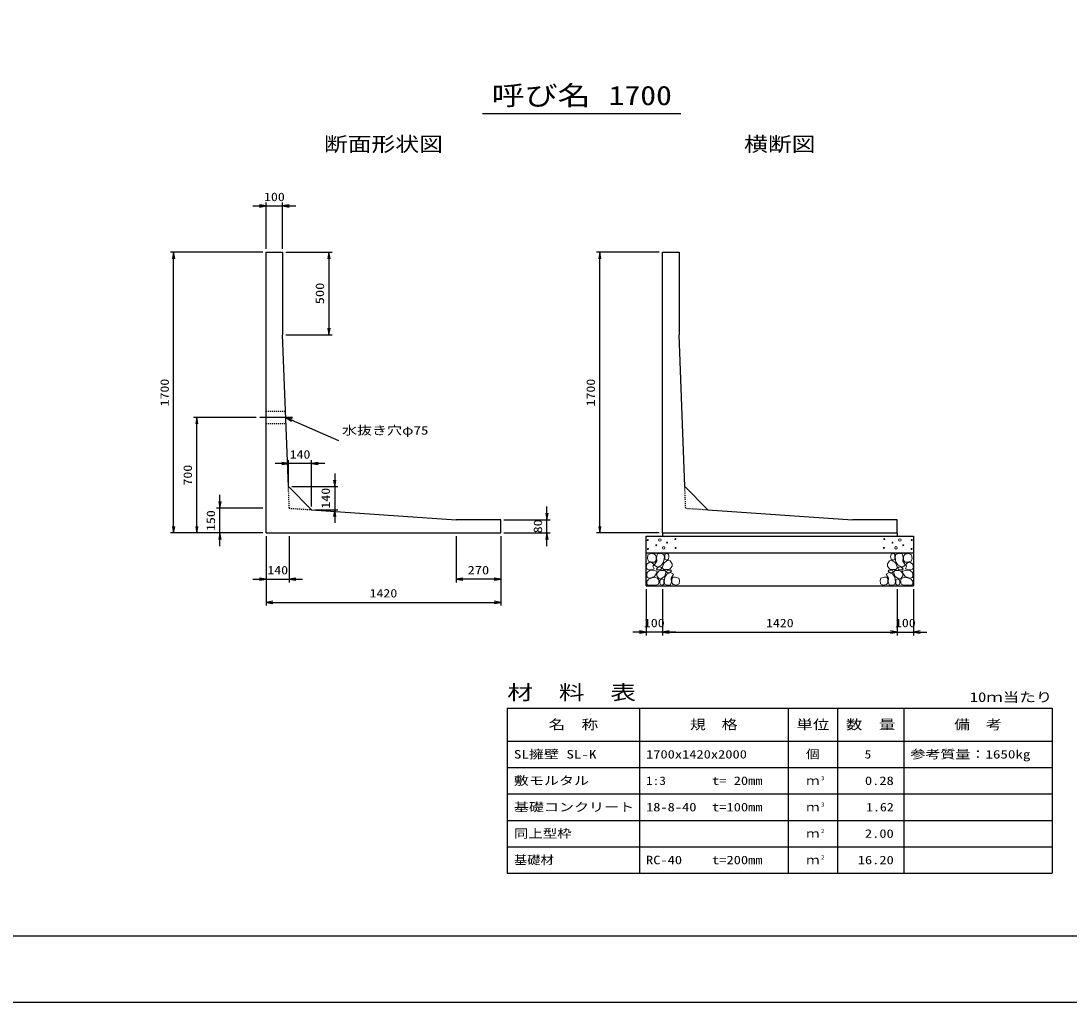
# Model space of a CAD drawing. Units: millimetres at full size. Extents: x 0 to 16820, y 0 to 12931.
# Drawn here: x 6706 to 13051, y 0 to 5940 of the extents above; entities that cross this region are included whole.
import ezdxf
from ezdxf.enums import TextEntityAlignment as Align

# ---------------------------------------------------------------- set-up
doc = ezdxf.new("R2010")
doc.units = ezdxf.units.MM
doc.linetypes.add('CHAIN', pattern=[18.5, 12, -1.5, 3.5, -1.5])
doc.linetypes.add('DASHED_SPACED', pattern=[12, 6, -6])
for name, color, linetype, lineweight in [('D-BMK', 2, 'CHAIN', 25), ('D-DCR-HCHn', 4, 'Continuous', 9), ('D-MTR-FRAM', 7, 'Continuous', 25), ('D-MTR-LINE', 7, 'Continuous', 25), ('D-STR-DIM', 7, 'Continuous', 25), ('D-STR-STRn', 1, 'Continuous', 25), ('D-STR-TXT', 7, 'Continuous', 25), ('D-TTL', 2, 'Continuous', 25), ('D-TTL-TXT', 7, 'Continuous', 25)]:
    doc.layers.add(name, color=color, linetype=linetype, lineweight=lineweight)
doc.layers.add('D-MTR', color=7, linetype='Continuous')
doc.layers.add('D-MTR-TXT', color=7, linetype='Continuous')
doc.styles.add('ＭＳ ゴシック', font='')
doc.styles.get('ＭＳ ゴシック').set_extended_font_data('MS Gothic')

# ---------------------------------------------------------------- blocks, each defined once
blk = doc.blocks.new('open_arrow')
at = {"color": 0, "linetype": 'Continuous', "lineweight": -2}
blk.add_lwpolyline([(7.5, 1.25), (0, 0), (7.5, -1.25)], dxfattribs=at)

msp = doc.modelspace()

# ---------------------------------------------------------------- linework, layer by layer
at = {"layer": 'D-BMK'}
msp.add_line((8349.048, 3540), (8150, 3540), dxfattribs=at)
at = {"layer": 'D-DCR-HCHn'}
for points in [[(10541.198, 2711.594), (10520.395, 2716.217), (10501.904, 2706.971), (10499.592, 2686.168), (10504.215, 2669.988), (10527.33, 2663.053), (10543.51, 2663.053), (10550.444, 2674.611), (10550.444, 2700.037)], [(10559.69, 2713.906), (10552.756, 2693.102), (10555.067, 2669.988), (10538.887, 2644.562), (10559.69, 2633.005), (10582.805, 2644.562), (10596.673, 2663.053), (10601.296, 2693.102), (10596.673, 2709.283), (10582.805, 2716.217)], [(10598.985, 2658.431), (10587.427, 2630.693), (10596.673, 2619.136), (10624.411, 2619.136), (10635.968, 2623.759), (10647.525, 2639.939), (10647.525, 2653.808), (10635.968, 2672.299), (10622.099, 2674.611)], [(10603.608, 2709.283), (10603.608, 2681.545), (10615.165, 2674.611), (10626.722, 2681.545), (10629.034, 2697.725), (10626.722, 2711.594), (10610.542, 2716.217)], [(12001.015, 2658.431), (12012.573, 2630.693), (12003.327, 2619.136), (11975.589, 2619.136), (11964.032, 2623.759), (11952.475, 2639.939), (11952.475, 2653.808), (11964.032, 2672.299), (11977.901, 2674.611)], [(11996.392, 2709.283), (11996.392, 2681.545), (11984.835, 2674.611), (11973.278, 2681.545), (11970.966, 2697.725), (11973.278, 2711.594), (11989.458, 2716.217)], [(12040.31, 2713.906), (12047.244, 2693.102), (12044.933, 2669.988), (12061.113, 2644.562), (12040.31, 2633.005), (12017.195, 2644.562), (12003.327, 2663.053), (11998.704, 2693.102), (12003.327, 2709.283), (12017.195, 2716.217)], [(12058.802, 2711.594), (12079.605, 2716.217), (12098.096, 2706.971), (12100.408, 2686.168), (12095.785, 2669.988), (12072.67, 2663.053), (12056.49, 2663.053), (12049.556, 2674.611), (12049.556, 2700.037)], [(10497.281, 2653.808), (10490.346, 2633.005), (10499.592, 2619.136), (10522.707, 2616.824), (10538.488, 2623.599), (10531.952, 2639.939), (10536.575, 2649.185), (10527.33, 2658.431), (10513.461, 2663.053)], [(10541.155, 2577.009), (10558.277, 2602.692), (10556.137, 2609.112), (10532.594, 2615.533), (10511.192, 2613.393), (10496.21, 2600.551), (10494.07, 2585.57), (10496.21, 2570.588), (10513.332, 2566.308)], [(10564.313, 2633.005), (10552.756, 2623.759), (10557.379, 2616.824), (10573.559, 2616.824), (10580.493, 2619.136), (10585.116, 2628.382), (10578.182, 2635.316)], [(10601.082, 2577.009), (10611.783, 2602.692), (10603.222, 2613.393), (10577.539, 2613.393), (10566.838, 2609.112), (10556.137, 2594.131), (10556.137, 2581.289), (10566.838, 2564.167), (10579.679, 2562.027)], [(10633.185, 2600.551), (10643.886, 2609.112), (10639.606, 2615.533), (10624.624, 2615.533), (10618.204, 2613.393), (10613.923, 2604.832), (10620.344, 2598.411)], [(11966.815, 2600.551), (11956.114, 2609.112), (11960.394, 2615.533), (11975.376, 2615.533), (11981.796, 2613.393), (11986.077, 2604.832), (11979.656, 2598.411)], [(11998.918, 2577.009), (11988.217, 2602.692), (11996.778, 2613.393), (12022.461, 2613.393), (12033.162, 2609.112), (12043.863, 2594.131), (12043.863, 2581.289), (12033.162, 2564.167), (12020.321, 2562.027)], [(12035.687, 2633.005), (12047.244, 2623.759), (12042.621, 2616.824), (12026.441, 2616.824), (12019.507, 2619.136), (12014.884, 2628.382), (12021.818, 2635.316)], [(12058.845, 2577.009), (12041.723, 2602.692), (12043.863, 2609.112), (12067.406, 2615.533), (12088.808, 2613.393), (12103.79, 2600.551), (12105.93, 2585.57), (12103.79, 2570.588), (12086.668, 2566.308)], [(12102.719, 2653.808), (12109.654, 2633.005), (12100.408, 2619.136), (12077.293, 2616.824), (12061.512, 2623.599), (12068.048, 2639.939), (12063.425, 2649.185), (12072.67, 2658.431), (12086.539, 2663.053)], [(10549.716, 2523.503), (10564.698, 2529.924), (10568.978, 2551.326), (10560.417, 2566.308), (10545.435, 2570.588), (10526.173, 2568.448), (10504.771, 2559.887), (10494.07, 2547.045), (10494.07, 2532.064), (10500.49, 2523.503), (10526.173, 2525.643)], [(10596.801, 2529.924), (10596.801, 2555.606), (10586.1, 2562.027), (10575.399, 2555.606), (10573.259, 2540.625), (10575.399, 2527.783), (10590.381, 2523.503)], [(10637.466, 2525.643), (10643.886, 2544.905), (10641.746, 2566.308), (10656.728, 2589.85), (10637.466, 2600.551), (10616.063, 2589.85), (10603.222, 2572.728), (10598.941, 2544.905), (10603.222, 2529.924), (10616.063, 2523.503)], [(10654.588, 2527.783), (10673.85, 2523.503), (10690.972, 2532.064), (10693.112, 2551.326), (10688.831, 2566.308), (10667.429, 2572.728), (10652.447, 2572.728), (10646.027, 2562.027), (10646.027, 2538.484)], [(11945.412, 2527.783), (11926.15, 2523.503), (11909.028, 2532.064), (11906.888, 2551.326), (11911.169, 2566.308), (11932.571, 2572.728), (11947.553, 2572.728), (11953.973, 2562.027), (11953.973, 2538.484)], [(11962.534, 2525.643), (11956.114, 2544.905), (11958.254, 2566.308), (11943.272, 2589.85), (11962.534, 2600.551), (11983.937, 2589.85), (11996.778, 2572.728), (12001.059, 2544.905), (11996.778, 2529.924), (11983.937, 2523.503)], [(12003.199, 2529.924), (12003.199, 2555.606), (12013.9, 2562.027), (12024.601, 2555.606), (12026.741, 2540.625), (12024.601, 2527.783), (12009.619, 2523.503)], [(12050.284, 2523.503), (12035.302, 2529.924), (12031.022, 2551.326), (12039.583, 2566.308), (12054.565, 2570.588), (12073.827, 2568.448), (12095.229, 2559.887), (12105.93, 2547.045), (12105.93, 2532.064), (12099.51, 2523.503), (12073.827, 2525.643)]]:
    msp.add_lwpolyline(points, close=True, dxfattribs=at)
for centre, radius in [((10500.727, 2797.43), 3), ((10573.336, 2797.43), 7.5), ((10668.131, 2803.481), 3), ((11931.869, 2803.481), 3), ((12026.664, 2797.43), 7.5), ((12099.273, 2797.43), 3), ((10501.869, 2743.919), 3), ((10552.292, 2765.761), 3), ((10596.664, 2749.97), 7.5), ((10617.708, 2781.639), 3), ((10669.273, 2749.97), 3), ((11930.727, 2749.97), 3), ((11982.292, 2781.639), 3), ((12003.336, 2749.97), 7.5), ((12047.708, 2765.761), 3), ((12098.131, 2743.919), 3)]:
    msp.add_circle(centre, radius, dxfattribs=at)
at = {"layer": 'D-MTR-FRAM'}
for p, q in [((9650, 1780), (12950, 1780)), ((9650, 1780), (9650, 780)), ((12950, 1780), (12950, 780)), ((9650, 780), (12950, 780))]:
    msp.add_line(p, q, dxfattribs=at)
at = {"layer": 'D-MTR-LINE'}
for p, q in [((10450, 1780), (10450, 780)), ((11350, 1780), (11350, 780)), ((11650, 1780), (11650, 780)), ((12050, 1780), (12050, 780)), ((9650, 1580), (12950, 1580)), ((9650, 1420), (12950, 1420)), ((9650, 1260), (12950, 1260)), ((9650, 1100), (12950, 1100)), ((9650, 940), (12950, 940))]:
    msp.add_line(p, q, dxfattribs=at)
at = {"layer": 'D-STR-DIM'}
for p, q in [((8190, 4560), (8190, 4840)), ((8290, 4560), (8290, 4840)), ((8110, 4820), (8370, 4820)), ((8170, 4540), (7610, 4540)), ((7630, 2840), (7630, 4540)), ((8310, 4540), (8590, 4540)), ((8570, 4540), (8570, 4040)), ((10570, 4540), (10190, 4540)), ((10210, 2840), (10210, 4540)), ((8310, 4040), (8590, 4040)), ((8130, 3540), (7750, 3540)), ((7770, 2840), (7770, 3540)), ((8545.023, 3260.642), (8245.023, 3260.642)), ((8325.023, 3140.642), (8325.023, 3280.642)), ((8465.023, 3000.642), (8465.023, 3280.642)), ((8605.023, 3200.642), (8605.023, 2900.642)), ((8345.023, 3120.642), (8625.023, 3120.642)), ((7910, 2760), (7910, 3070)), ((8170, 2990), (7890, 2990)), ((9890, 2760), (9890, 3000)), ((8485.023, 2980.642), (8625.023, 2980.642)), ((9630, 2920), (9910, 2920)), ((8170, 2840), (7610, 2840)), ((8170, 2840), (7750, 2840)), ((8170, 2840), (7890, 2840)), ((8190, 2820), (8190, 2540)), ((8190, 2820), (8190, 2400)), ((8330, 2820), (8330, 2540)), ((9340, 2820), (9340, 2540)), ((9610, 2820), (9610, 2400)), ((9610, 2820), (9610, 2540)), ((9630, 2840), (9910, 2840)), ((10570, 2840), (10190, 2840)), ((8110, 2560), (8410, 2560)), ((9610, 2560), (9340, 2560)), ((10490, 2500), (10490, 2220)), ((10590, 2500), (10590, 2220)), ((10590, 2500), (10590, 2220)), ((12010, 2500), (12010, 2220)), ((12010, 2500), (12010, 2220)), ((12110, 2500), (12110, 2220)), ((8190, 2420), (9610, 2420)), ((10670, 2240), (10410, 2240)), ((10590, 2240), (12010, 2240)), ((11930, 2240), (12190, 2240))]:
    msp.add_line(p, q, dxfattribs=at)
at = {"layer": 'D-STR-STRn'}
for p, q in [((8190, 2840), (8190, 4540)), ((8190, 4540), (8290, 4540)), ((8290, 4540), (8290, 4040)), ((10590, 2840), (10590, 4540)), ((10590, 4540), (10690, 4540)), ((10690, 4540), (10690, 4040)), ((8325.023, 3120.642), (8290, 4040)), ((10725.023, 3120.642), (10690, 4040)), ((8465.023, 2980.642), (8325.023, 3120.642)), ((10865.023, 2980.642), (10725.023, 3120.642)), ((8465.023, 2980.642), (9340, 2920)), ((9610, 2920), (9340, 2920)), ((9610, 2840), (9610, 2920)), ((10865.023, 2980.642), (11740, 2920)), ((12010, 2920), (11740, 2920)), ((12010, 2840), (12010, 2920)), ((8190, 2840), (9610, 2840)), ((10490, 2520), (10490, 2820)), ((10490, 2820), (12110, 2820)), ((10590, 2840), (12010, 2840)), ((10590, 2840), (10590, 2820)), ((12010, 2840), (12010, 2820)), ((12110, 2820), (12110, 2520)), ((10490, 2720), (12110, 2720)), ((10490, 2520), (12110, 2520))]:
    msp.add_line(p, q, dxfattribs=at)
at = {"layer": 'D-STR-STRn', "linetype": 'DASHED_SPACED'}
for p, q in [((8190, 3577.5), (8307.619, 3577.5)), ((8190, 3502.5), (8310.476, 3502.5))]:
    msp.add_line(p, q, dxfattribs=at)
at = {"layer": 'D-STR-STRn', "color": 2, "linetype": 'DASHED_SPACED'}
for p, q in [((8330, 2990), (8325.023, 3120.642)), ((10730, 2990), (10725.023, 3120.642)), ((8330, 2990), (8465.023, 2980.642)), ((10730, 2990), (10865.023, 2980.642))]:
    msp.add_line(p, q, dxfattribs=at)
at = {"layer": 'D-STR-TXT'}
msp.add_line((8309.048, 3540), (8629.048, 3400), dxfattribs=at)
at = {"layer": 'D-TTL'}
for points in [[(0, 0), (16820, 0), (16820, 11880), (0, 11880)], [(400, 400), (16420, 400), (16420, 11480), (400, 11480)]]:
    msp.add_lwpolyline(points, close=True, dxfattribs=at)
at = {"layer": 'D-TTL-TXT'}
msp.add_line((9500, 5380), (10700, 5380), dxfattribs=at)

# ---------------------------------------------------------------- block references
at = {"layer": 'D-STR-DIM', "xscale": 5.33, "yscale": 5.33}
for p, rotation in [((8190, 4820), 180), ((7630, 4540), 270), ((8570, 4540), 270), ((10210, 4540), 270), ((8570, 4040), 90), ((7770, 3540), 270), ((8325.023, 3260.642), 180), ((8605.023, 3120.642), 90), ((7910, 2990), 90), ((8605.023, 2980.642), 270), ((9890, 2920), 90), ((7630, 2840), 90), ((7770, 2840), 90), ((10210, 2840), 90), ((7910, 2840), 270), ((9890, 2840), 270), ((8190, 2560), 180), ((9610, 2560), 180), ((9610, 2420), 180), ((10490, 2240), 180), ((12010, 2240), 180), ((12010, 2240), 180)]:
    msp.add_blockref('open_arrow', p, dxfattribs=dict(at, rotation=rotation))
for p in [(8290, 4820), (8465.023, 3260.642), (8330, 2560), (9340, 2560), (8190, 2420), (10590, 2240), (10590, 2240), (12110, 2240)]:
    msp.add_blockref('open_arrow', p, dxfattribs=at)
at = {"layer": 'D-STR-TXT', "xscale": 5.33, "yscale": 5.33, "rotation": 336.4}
msp.add_blockref('open_arrow', (8309.048, 3540), dxfattribs=at)

# ---------------------------------------------------------------- texts
at = {"layer": 'D-MTR', "style": 'ＭＳ ゴシック', "width": 1.3}
msp.add_text('材\u3000料\u3000表', height=87.98, dxfattribs=at).set_placement((9650, 1804), align=Align.BOTTOM_LEFT)
at = {"layer": 'D-MTR', "style": 'ＭＳ ゴシック', "width": 1.25}
msp.add_text('10ｍ当たり', height=58.65, dxfattribs=at).set_placement((12950, 1799.333), align=Align.BOTTOM_RIGHT)
at = {"layer": 'D-MTR-TXT', "style": 'ＭＳ ゴシック'}
for s, height, width, p in [('名\u3000称', 58.65, 1.25, (10050, 1680)), ('規\u3000格', 58.65, 1.2, (10900, 1680)), ('単位', 58.65, 1.25, (11500, 1680)), ('数\u3000量', 58.65, 1.25, (11850, 1680)), ('備\u3000考', 58.65, 1.2, (12500, 1680)), ('個', 51.32, 1.2, (11500, 1500)), ('ｍ', 51.32, 1.15, (11500, 1340)), ('ｍ', 51.32, 1.15, (11500, 1180)), ('ｍ', 51.32, 1.15, (11500, 1020)), ('ｍ', 51.32, 1.15, (11500, 860))]:
    msp.add_text(s, height=height, dxfattribs=dict(at, width=width)).set_placement(p, align=Align.MIDDLE_CENTER)
for s, width, p in [('SL擁壁 SL-K', 1.3, (9690, 1500)), ('1700x1420x2000', 1.25, (10490, 1500)), ('参考質量：1650kg', 1.3, (12090, 1500)), ('敷モルタル', 1.3, (9690, 1340)), ('1:3', 1.15, (10490, 1340)), ('t= 20mm', 1.25, (10890, 1340)), ('基礎コンクリート', 1.3, (9690, 1180)), ('18-8-40', 1.25, (10490, 1180)), ('t=100mm', 1.25, (10890, 1180)), ('同上型枠', 1.25, (9690, 1020)), ('基礎材', 1.15, (9690, 860)), ('RC-40', 1.25, (10490, 860)), ('t=200mm', 1.25, (10890, 860))]:
    msp.add_text(s, height=51.32, dxfattribs=dict(at, width=width)).set_placement(p, align=Align.MIDDLE_LEFT)
for s, width, p in [('5', 1.15, (11853.553, 1500)), ('0.28', 1.25, (11990, 1340)), ('1.62', 1.2, (11990, 1180)), ('2.00', 1.25, (11990, 1020)), ('16.20', 1.25, (11990, 860))]:
    msp.add_text(s, height=51.32, dxfattribs=dict(at, width=width)).set_placement(p, align=Align.MIDDLE_RIGHT)
at = {"layer": 'D-MTR-TXT', "style": 'ＭＳ ゴシック', "width": 1.15}
for s, p in [('3', (11550, 1335.333)), ('3', (11550, 1175.333)), ('2', (11550, 1015.333)), ('2', (11550, 855.333))]:
    msp.add_text(s, height=25.66, dxfattribs=at).set_placement(p, align=Align.BOTTOM_LEFT)
at = {"layer": 'D-STR-DIM', "style": 'ＭＳ ゴシック'}
for s, width, p in [('100', 1.2, (8240, 4875)), ('140', 1.2, (8395.023, 3315.642)), ('140', 1.2, (8260, 2615)), ('270', 1.25, (9475, 2615)), ('1420', 1.2, (8900, 2475)), ('100', 1.2, (10540, 2295)), ('1420', 1.2, (11300, 2295)), ('100', 1.2, (12060, 2295))]:
    msp.add_text(s, height=51.32, dxfattribs=dict(at, width=width)).set_placement(p, align=Align.MIDDLE_CENTER)
for s, width, p in [('500', 1.25, (8515, 4290)), ('1700', 1.2, (7575, 3690)), ('1700', 1.2, (10155, 3690)), ('700', 1.2, (7715, 3190)), ('140', 1.2, (8550.023, 3050.642)), ('150', 1.2, (7855, 2915)), ('80', 1.2, (9835, 2880))]:
    msp.add_text(s, height=51.32, rotation=90, dxfattribs=dict(at, width=width)).set_placement(p, align=Align.MIDDLE_CENTER)
at = {"layer": 'D-STR-TXT', "style": 'ＭＳ ゴシック', "width": 1.3}
msp.add_text('水抜き穴φ75', height=51.32, dxfattribs=at).set_placement((8649.048, 3420), align=Align.BOTTOM_LEFT)
at = {"layer": 'D-TTL-TXT', "style": 'ＭＳ ゴシック'}
for s, height, width, p in [('呼び名', 117.3, 1.25, (9855, 5395)), ('1700', 117.3, 1.2, (10455, 5395)), ('断面形状図', 87.98, 1.2, (8900, 5124)), ('横断図', 87.98, 1.2, (11300, 5124))]:
    msp.add_text(s, height=height, dxfattribs=dict(at, width=width)).set_placement(p, align=Align.BOTTOM_CENTER)

doc.saveas('drawing.dxf')
